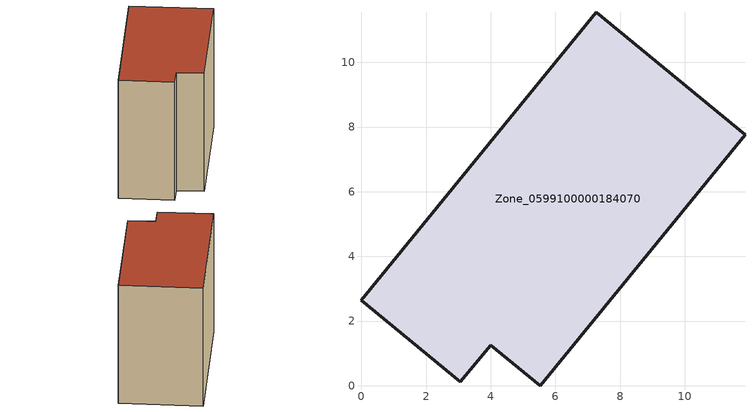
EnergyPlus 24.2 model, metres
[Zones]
Zone_0599100000184070
 floor ground (C_G): 3.99,1.25 3.06,0.13 0,2.65 7.26,11.55 11.86,7.77 5.52,0 z0
 wall outside (C_F): 7.26,11.55 0,2.65 3.06,0.13 3.99,1.25 5.52,0 11.86,7.77 7.26,11.55 z0:9.27
 roof outside (C_R): 5.52,0 11.86,7.77 7.26,11.55 0,2.65 3.06,0.13 3.99,1.25 z9.27
[BUILDING]
Pand.0599100000184070: North Axis=0; Terrain=City; Loads Convergence Tolerance Value=0.04; Temperature Convergence Tolerance Value=0.4; Solar Distribution=FullExterior; Maximum Number of Warmup Days=25; Minimum Number of Warmup Days=1
[Site:Location]
Rotterdam.The.Hague.AP_ZH_NLD Design_Conditions: Latitude=51.96; Longitude=4.45; Time Zone=1; Elevation=-4.5
[SITE:GROUNDTEMPERATURE:BUILDINGSURFACE]
18, 18, 18, 18, 18, 18, 18, 18, 18, 18, 18, 18
[MATERIAL] Thermal Absorptance=0.9; Solar Absorptance=0.7; Visible Absorptance=0.7
Name | Roughness | Thickness | Conductivity | Density | Specific Heat
G.TI.1946 | MediumSmooth | 0.15 | 1 | 540 | 1210
F.TI.1946 | Rough | 0.3 | 0.857143 | 1920 | 840
R.TI.1946 | MediumRough | 0.2 | 0.1 | 1500 | 1000
[CONSTRUCTION]
C_G: G.TI.1946
C_F: F.TI.1946
C_R: R.TI.1946
[ZONE]
Zone_0599100000184070: Type=1; Multiplier=1; Ceiling Height=Autocalculate; Volume=Autocalculate; Floor Area=autocalculate; Part of Total Floor Area=Yes
[ZONEINFILTRATION:DESIGNFLOWRATE]
Infil_Zone_0599100000184070: Zone or ZoneList or Space or SpaceList=Zone_0599100000184070; Schedule=AlwaysOn; Design Flow Rate Calculation Method=Flow/Area; Flow Rate per Floor Area=0.003; Constant Term Coefficient=1; Temperature Term Coefficient=0; Velocity Term Coefficient=0; Velocity Squared Term Coefficient=0
[HVACTEMPLATE:ZONE:IDEALLOADSAIRSYSTEM]
Zone_0599100000184070: Maximum Heating Supply Air Temperature=50; Minimum Cooling Supply Air Temperature=13; Maximum Heating Supply Air Humidity Ratio=0.0156; Minimum Cooling Supply Air Humidity Ratio=0.0077; Heating Limit=NoLimit; Cooling Limit=NoLimit; Dehumidification Control Type=ConstantSensibleHeatRatio; Cooling Sensible Heat Ratio=0.7; Dehumidification Setpoint=60; Humidification Control Type=None; Humidification Setpoint=30; Outdoor Air Method=None; Outdoor Air Flow Rate per Person=0.00944; Outdoor Air Flow Rate per Zone Floor Area=0; Outdoor Air Flow Rate per Zone=0; Demand Controlled Ventilation Type=None; Outdoor Air Economizer Type=NoEconomizer; Heat Recovery Type=None; Sensible Heat Recovery Effectiveness=0.7; Latent Heat Recovery Effectiveness=0.65
[ZONECONTROL:THERMOSTAT]
ThermostatControl_Zone_0599100000184070: Zone or ZoneList=Zone_0599100000184070; Control Type Schedule=DualSetpointControlType; Control 1=Thermostat_Zone_0599100000184070; Temperature Difference Between Cutout And Setpoint=0
[THERMOSTATSETPOINT:DUALSETPOINT]
Thermostat_Zone_0599100000184070: Heating Setpoint Temperature Schedule=HeatingSetpoint_Zone_0599100000184070; Cooling Setpoint Temperature Schedule=CoolingSetpoint_Zone_0599100000184070
[SCHEDULE:COMPACT]
HeatingSetpoint_Zone_0599100000184070: Through: 12/31, For: AllDays, Until: 24:00, 21
CoolingSetpoint_Zone_0599100000184070: Through: 12/31, For: AllDays, Until: 24:00, 24
DualSetpointControlType: Through: 12/31, For: AllDays, Until: 24:00, 4
AlwaysOn: Through: 12/31, For: AllDays, Until: 24:00, 1
